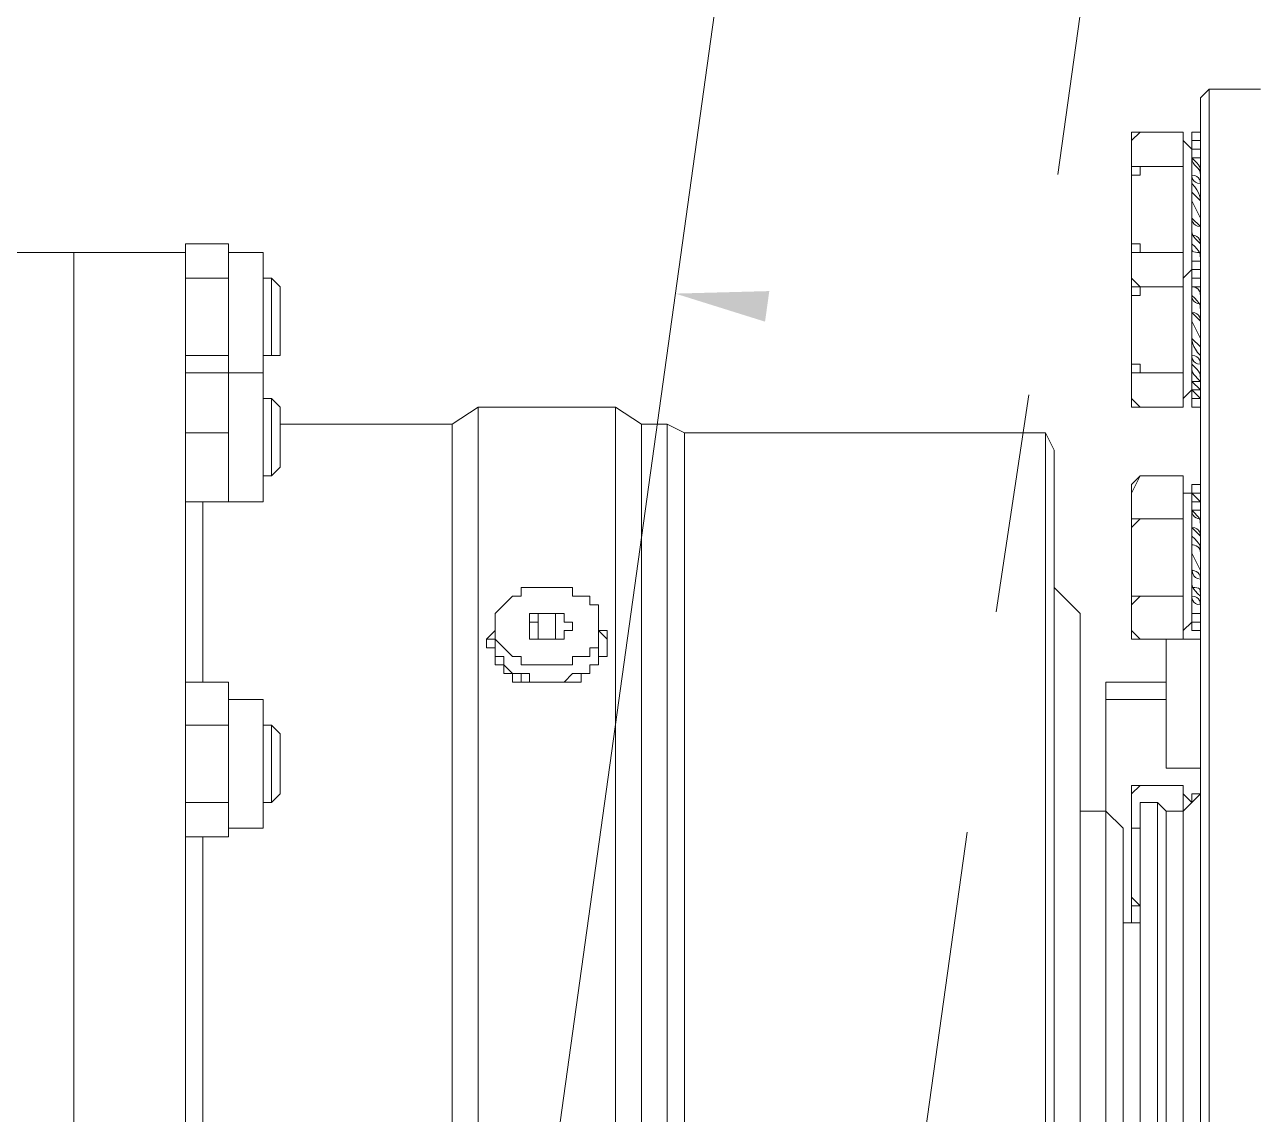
# Model space of a CAD drawing. Header units: millimetres. Extents: x 25083 to 52777, y 24772 to 45779.
# Drawn here: x 49482.3 to 49535.5, y 36172.7 to 36219.7 of the extents above; entities that cross this region are included whole.
import ezdxf

# ---------------------------------------------------------------- set-up
doc = ezdxf.new("R2010")
doc.units = ezdxf.units.MM
doc.layers.add('小车', color=7, linetype='Continuous')
doc.styles.add('标准', font='', dxfattribs={"width": 0.667})
doc.styles.get('标准').set_extended_font_data('FangSong_GB2312')
doc.dimstyles.new('标准', dxfattribs={"dimtxt": 35, "dimasz": 4, "dimexe": 2, "dimexo": 0, "dimtad": 1, "dimdec": 1, "dimzin": 9, "dimdsep": 46, "dimtxsty": '标准', "dimcen": 0, "dimdle": 6, "dimazin": 2, "dimtfac": 1, "dimtdec": 1, "dimtmove": 0, "dimatfit": 3, "dimfxl": 1, "dimtolj": 1, "dimtzin": 0, "dimarcsym": 0})

# ---------------------------------------------------------------- blocks, each defined once
blk = doc.blocks.new('zw$D2F4')
at = {"color": 7, "lineweight": 5}
for points in [[(643.565, 336.451), (643.194, 336.08)], [(643.565, 336.451), (645.793, 336.451)], [(643.565, 336.451), (643.565, 239.155)], [(643.194, 336.08), (643.194, 239.527)], [(640.223, 334.223), (640.594, 334.594)], [(640.223, 333.852), (640.223, 334.594), (640.594, 334.594)], [(640.594, 334.594), (642.451, 334.594)], [(642.451, 322.711), (642.451, 334.594)], [(642.822, 322.711), (642.822, 334.594)], [(643.194, 334.594), (643.194, 334.223)], [(643.194, 334.594), (643.194, 334.223)], [(640.223, 334.223), (640.223, 323.082)], [(642.822, 333.852), (642.451, 334.223)], [(642.822, 334.223), (642.822, 333.852), (643.194, 333.852)], [(642.822, 334.223), (643.194, 334.223)], [(642.822, 334.223), (643.194, 334.223)], [(642.822, 334.223), (642.822, 333.852), (643.194, 333.852)], [(640.594, 333.109), (640.223, 333.109), (640.223, 333.852)], [(642.822, 333.852), (642.822, 333.48)], [(642.822, 333.852), (642.822, 333.48), (643.194, 333.48)], [(642.822, 333.852), (642.822, 333.48), (643.194, 333.48)], [(640.223, 331.252), (640.223, 332.738), (640.594, 332.738), (640.594, 333.109)], [(640.594, 333.109), (642.451, 333.109)], [(642.822, 333.48), (642.822, 333.109)], [(642.822, 332.366), (642.822, 331.995)], [(642.822, 331.624), (643.194, 330.881)], [(642.822, 331.624), (643.194, 330.881)], [(642.822, 331.624), (642.822, 331.252)], [(643.194, 331.624), (643.194, 331.252)], [(640.594, 329.395), (640.594, 329.767), (640.223, 329.767), (640.223, 331.252)], [(642.822, 331.252), (642.822, 330.881)], [(643.194, 331.252), (643.194, 330.881)], [(642.822, 330.51), (642.822, 330.138)], [(643.194, 330.138), (643.194, 330.51)], [(643.194, 330.51), (643.194, 330.138)], [(601.23, 329.767), (599.373, 329.767)], [(599.373, 329.395), (599.373, 329.767)], [(599.373, 329.767), (599.373, 329.024)], [(601.23, 329.395), (601.23, 329.767)], [(601.23, 329.767), (601.23, 329.024)], [(599.373, 329.395), (590.089, 329.395)], [(594.546, 329.395), (594.546, 246.211)], [(599.373, 246.211), (599.373, 329.395)], [(602.716, 329.395), (601.23, 329.395)], [(601.23, 329.395), (601.23, 318.626)], [(602.716, 318.626), (602.716, 329.395)], [(640.223, 328.653), (640.223, 329.395), (640.594, 329.395)], [(640.594, 329.395), (642.451, 329.395)], [(642.822, 329.395), (642.822, 329.024), (643.194, 329.024), (643.194, 328.653)], [(643.194, 329.024), (643.194, 329.395)], [(599.373, 329.024), (599.373, 328.281)], [(601.23, 329.024), (601.23, 328.281)], [(642.822, 329.024), (643.194, 329.024), (643.194, 328.653)], [(643.194, 328.653), (643.194, 329.024)], [(601.23, 328.281), (599.373, 328.281)], [(599.373, 328.281), (599.373, 326.425)], [(601.23, 328.281), (601.23, 326.425)], [(602.716, 328.281), (603.087, 328.281)], [(603.458, 327.91), (603.087, 328.281)], [(603.087, 324.939), (603.087, 328.281)], [(640.223, 328.281), (640.223, 328.653)], [(640.223, 328.281), (640.594, 327.91)], [(640.594, 327.91), (640.223, 327.91), (640.223, 328.281)], [(642.822, 328.653), (642.451, 328.281)], [(642.822, 328.653), (643.194, 328.653), (643.194, 328.281)], [(642.822, 328.653), (643.194, 328.653), (643.194, 328.281)], [(642.822, 328.281), (643.194, 328.281)], [(642.822, 328.281), (642.822, 327.91)], [(642.822, 328.281), (643.194, 328.281)], [(643.194, 328.281), (643.194, 328.653)], [(603.458, 324.939), (603.458, 327.91)], [(640.594, 327.91), (640.223, 327.91)], [(640.223, 326.053), (640.223, 327.539), (640.594, 327.539), (640.594, 327.91)], [(640.594, 327.91), (642.451, 327.91)], [(640.594, 327.91), (642.451, 327.91)], [(643.194, 327.167), (643.194, 326.796)], [(599.373, 326.425), (599.373, 324.939)], [(601.23, 326.425), (601.23, 324.939)], [(640.594, 324.196), (640.594, 324.568), (640.223, 324.568), (640.223, 326.053)], [(642.822, 326.425), (643.194, 325.682)], [(642.822, 326.425), (643.194, 325.682)], [(642.822, 326.425), (642.822, 326.053)], [(642.822, 326.053), (642.822, 325.682)], [(643.194, 326.425), (643.194, 326.053)], [(643.194, 326.053), (643.194, 325.682)], [(643.194, 324.939), (643.194, 325.31)], [(601.23, 324.939), (599.373, 324.939)], [(599.373, 324.939), (599.373, 324.196)], [(601.23, 324.939), (601.23, 324.196)], [(602.716, 324.939), (603.087, 324.939)], [(603.458, 324.939), (603.087, 324.939)], [(601.23, 324.196), (599.373, 324.196)], [(599.373, 324.196), (599.373, 322.711)], [(602.716, 324.196), (601.23, 324.196)], [(601.23, 324.196), (601.23, 322.711)], [(601.23, 324.196), (601.23, 323.825)], [(640.223, 323.454), (640.223, 324.196), (640.594, 324.196)], [(640.594, 324.196), (642.451, 324.196)], [(643.194, 323.825), (643.194, 324.196)], [(601.23, 323.825), (601.23, 323.454)], [(640.223, 323.082), (640.223, 323.454)], [(642.822, 323.454), (642.451, 323.082)], [(642.822, 323.825), (643.194, 323.825), (643.194, 323.454)], [(642.822, 323.825), (643.194, 323.454)], [(642.822, 323.454), (643.194, 323.454), (643.194, 323.082)], [(642.822, 323.454), (643.194, 323.082)], [(602.716, 323.082), (603.087, 323.082)], [(603.458, 322.711), (603.087, 323.082)], [(603.087, 319.74), (603.087, 323.082)], [(640.223, 323.082), (640.594, 322.711)], [(640.594, 322.711), (640.223, 322.711), (640.223, 323.082)], [(642.822, 323.082), (643.194, 323.082)], [(642.822, 323.082), (642.822, 322.711)], [(642.822, 323.082), (642.822, 322.711)], [(642.822, 323.082), (643.194, 323.082)], [(599.373, 322.711), (599.373, 321.597)], [(601.23, 322.711), (601.23, 321.597)], [(603.458, 320.111), (603.458, 322.711)], [(610.886, 321.968), (612, 322.711)], [(617.941, 322.711), (612, 322.711)], [(612, 322.711), (612, 252.895)], [(619.055, 321.968), (617.941, 322.711)], [(617.941, 252.895), (617.941, 322.711)], [(640.594, 322.711), (642.451, 322.711)], [(610.886, 321.968), (603.458, 321.968)], [(610.886, 253.267), (610.886, 321.968)], [(620.17, 321.968), (619.055, 321.968)], [(619.055, 321.968), (619.055, 253.267)], [(620.912, 321.597), (620.17, 321.968)], [(620.17, 253.267), (620.17, 321.968)], [(601.23, 321.597), (599.373, 321.597)], [(599.373, 321.597), (599.373, 320.111)], [(601.23, 321.597), (601.23, 320.111)], [(636.509, 321.597), (620.912, 321.597)], [(620.912, 321.597), (620.912, 254.01)], [(636.881, 320.854), (636.509, 321.597)], [(636.509, 254.01), (636.509, 321.597)], [(636.881, 254.752), (636.881, 320.854)], [(599.373, 320.111), (599.373, 318.626)], [(601.23, 320.111), (601.23, 318.626)], [(602.716, 319.74), (603.087, 319.74)], [(603.458, 320.111), (603.087, 319.74)], [(640.223, 318.997), (640.594, 319.74)], [(640.223, 318.626), (640.223, 319.369), (640.594, 319.74)], [(640.594, 319.74), (642.451, 319.74)], [(642.451, 312.684), (642.451, 319.74)], [(642.822, 313.056), (642.822, 319.369)], [(642.822, 319.369), (642.822, 318.997), (643.194, 318.997)], [(642.822, 319.369), (642.822, 318.997)], [(642.822, 319.369), (643.194, 319.369), (643.194, 318.997)], [(643.194, 319.369), (643.194, 318.997)], [(601.23, 318.626), (599.373, 318.626)], [(601.23, 318.626), (599.373, 318.626)], [(600.116, 318.626), (600.116, 310.827)], [(602.716, 318.626), (601.23, 318.626)], [(640.223, 318.997), (640.223, 313.056)], [(640.594, 317.883), (640.223, 317.883), (640.223, 318.626)], [(642.822, 318.997), (642.451, 318.997)], [(642.822, 318.997), (643.194, 318.626)], [(642.822, 318.997), (643.194, 318.997), (643.194, 318.626)], [(642.822, 318.626), (642.822, 318.255), (643.194, 318.255)], [(642.822, 318.626), (643.194, 318.626), (643.194, 318.255)], [(640.223, 316.027), (640.223, 317.512), (640.594, 317.883)], [(640.594, 317.883), (642.451, 317.883)], [(642.822, 317.883), (642.822, 317.512)], [(642.822, 317.883), (642.822, 317.512)], [(643.194, 317.883), (643.194, 317.512)], [(642.822, 317.141), (642.822, 316.769)], [(640.594, 314.541), (640.223, 314.541), (640.223, 316.027)], [(642.822, 316.398), (643.194, 315.655)], [(642.822, 316.398), (643.194, 315.655)], [(642.822, 316.398), (642.822, 316.027)], [(642.822, 316.027), (642.822, 315.655)], [(643.194, 316.398), (643.194, 316.027)], [(612.742, 313.056), (612.742, 313.798), (613.485, 314.541), (613.856, 314.541), (613.856, 314.912), (614.97, 314.912)], [(614.97, 314.912), (616.085, 314.912), (616.085, 314.541), (616.827, 314.541), (616.827, 314.17), (617.199, 314.17), (617.199, 313.056)], [(637.995, 313.798), (636.881, 314.912)], [(643.194, 314.541), (643.194, 314.912)], [(640.223, 313.427), (640.223, 314.17), (640.594, 314.541)], [(640.594, 314.541), (642.451, 314.541)], [(642.822, 314.17), (642.822, 313.798), (643.194, 313.798)], [(642.822, 314.17), (642.822, 313.798), (643.194, 313.798)], [(614.599, 313.798), (614.599, 313.427), (614.228, 313.427), (614.228, 313.056)], [(614.599, 313.798), (614.228, 313.798), (614.228, 313.056)], [(614.599, 312.684), (614.599, 313.798)], [(614.97, 313.798), (614.599, 313.798)], [(614.97, 313.798), (614.599, 313.798)], [(615.342, 313.798), (614.97, 313.798)], [(615.342, 313.798), (614.97, 313.798)], [(615.342, 312.684), (615.342, 313.798)], [(616.085, 313.056), (616.085, 313.427), (615.713, 313.427), (615.713, 313.798), (615.342, 313.798)], [(616.085, 313.056), (616.085, 313.427), (615.713, 313.427), (615.713, 313.798), (615.342, 313.798)], [(637.995, 261.808), (637.995, 313.798)], [(640.223, 313.056), (640.223, 313.427)], [(642.822, 313.427), (642.451, 313.056)], [(642.822, 313.798), (642.822, 313.427), (643.194, 313.427)], [(642.822, 313.798), (642.822, 313.427), (643.194, 313.427)], [(642.822, 313.427), (642.822, 313.056), (643.194, 313.056)], [(642.822, 313.427), (642.822, 313.056)], [(642.822, 313.427), (642.822, 313.056), (643.194, 313.056)], [(643.194, 313.427), (643.194, 313.056)], [(612.371, 312.684), (612.742, 313.056)], [(612.371, 312.684), (612.742, 312.684), (612.742, 313.056)], [(612.742, 313.056), (612.742, 312.684)], [(614.97, 311.57), (613.856, 311.57), (613.856, 311.942), (613.485, 311.942), (613.114, 312.313), (612.742, 312.684), (612.742, 313.056)], [(614.228, 313.056), (614.228, 312.684), (614.599, 312.684)], [(614.228, 313.056), (614.228, 312.684), (614.599, 312.684)], [(617.199, 313.056), (617.199, 312.313), (616.827, 312.313), (616.827, 311.942), (616.456, 311.942), (616.085, 311.942), (616.085, 311.57), (614.97, 311.57)], [(615.342, 312.684), (615.713, 312.684), (615.713, 313.056), (616.085, 313.056)], [(615.342, 312.684), (615.713, 312.684), (615.713, 313.056), (616.085, 313.056)], [(617.199, 313.056), (617.199, 312.684)], [(617.199, 313.056), (617.57, 312.684)], [(617.199, 313.056), (617.57, 313.056), (617.57, 312.684)], [(640.223, 313.056), (640.594, 312.684)], [(640.594, 312.684), (640.223, 312.684), (640.223, 313.056)], [(614.97, 310.827), (613.485, 310.827), (613.485, 311.199), (613.114, 311.199), (613.114, 311.57), (612.742, 311.57), (612.742, 312.313), (612.371, 312.313), (612.371, 312.684)], [(612.742, 312.313), (612.742, 311.942), (613.114, 311.942), (613.114, 311.57), (613.485, 311.199), (613.856, 311.199), (614.228, 311.199), (614.228, 310.827), (614.97, 310.827)], [(614.599, 312.684), (615.342, 312.684)], [(614.599, 312.684), (614.97, 312.684)], [(614.599, 312.684), (614.97, 312.684)], [(617.57, 312.684), (617.57, 311.942), (617.199, 311.942), (617.199, 311.57), (616.827, 311.57), (616.827, 311.199), (616.456, 311.199), (616.456, 310.827), (614.97, 310.827)], [(614.97, 312.684), (615.342, 312.684)], [(614.97, 312.684), (615.342, 312.684)], [(614.97, 310.827), (615.713, 310.827), (616.085, 311.199), (616.827, 311.199), (616.827, 311.57), (617.199, 311.57), (617.199, 312.313)], [(640.594, 312.684), (642.451, 312.684)], [(641.708, 312.684), (643.194, 312.684)], [(641.708, 312.684), (641.708, 307.114)], [(612.742, 311.942), (612.742, 311.57), (613.114, 311.57), (613.114, 311.199), (613.856, 311.199), (613.856, 310.827), (614.97, 310.827)], [(614.97, 310.827), (616.456, 310.827), (616.456, 311.199), (616.827, 311.199), (616.827, 311.57), (617.199, 311.57), (617.199, 311.942)], [(601.23, 310.827), (599.373, 310.827)], [(599.373, 310.085), (599.373, 310.827)], [(599.373, 310.827), (599.373, 309.713)], [(601.23, 310.085), (601.23, 310.827)], [(601.23, 310.827), (601.23, 309.713)], [(641.708, 310.827), (639.109, 310.827)], [(639.109, 270.349), (639.109, 310.827)], [(602.716, 310.085), (601.23, 310.085)], [(601.23, 310.085), (601.23, 304.514)], [(602.716, 304.514), (602.716, 310.085)], [(641.708, 310.085), (639.109, 310.085)], [(599.373, 309.713), (599.373, 308.971)], [(601.23, 309.713), (601.23, 308.971)], [(601.23, 308.971), (599.373, 308.971)], [(599.373, 308.971), (599.373, 307.485)], [(601.23, 308.971), (601.23, 307.485)], [(602.716, 308.971), (603.087, 308.971)], [(603.458, 308.599), (603.087, 308.971)], [(603.087, 305.628), (603.087, 308.971)], [(603.458, 306), (603.458, 308.599)], [(599.373, 307.485), (599.373, 305.628)], [(601.23, 307.485), (601.23, 305.628)], [(641.708, 307.114), (643.194, 307.114)], [(640.223, 306), (640.594, 306.371)], [(640.223, 305.628), (640.223, 306.371), (640.594, 306.371)], [(640.594, 306.371), (642.451, 306.371)], [(642.451, 306.371), (642.451, 305.257)], [(603.458, 306), (603.087, 305.628)], [(640.223, 306), (640.223, 300.429)], [(642.451, 305.257), (643.194, 306)], [(642.822, 305.628), (642.451, 306)], [(642.822, 306), (642.822, 305.628)], [(642.822, 306), (643.194, 306)], [(642.822, 306), (642.822, 305.628)], [(642.822, 306), (643.194, 306)], [(601.23, 305.628), (599.373, 305.628)], [(599.373, 305.628), (599.373, 304.886)], [(601.23, 305.628), (601.23, 304.886)], [(602.716, 305.628), (603.087, 305.628)], [(640.594, 304.514), (640.223, 304.514), (640.223, 305.628)], [(641.337, 305.628), (640.594, 305.628)], [(640.594, 305.628), (640.594, 291.145)], [(641.337, 291.145), (641.337, 305.628)], [(641.708, 305.257), (641.337, 305.628)], [(599.373, 304.886), (599.373, 304.514)], [(601.23, 304.886), (601.23, 304.514)], [(639.109, 305.257), (637.995, 305.257)], [(639.852, 304.514), (639.109, 305.257)], [(641.708, 291.145), (641.708, 305.257)], [(642.451, 305.257), (642.451, 291.145)], [(599.373, 304.514), (599.373, 304.143)], [(599.373, 304.514), (599.373, 304.143)], [(602.716, 304.514), (601.23, 304.514)], [(601.23, 304.514), (601.23, 304.143)], [(601.23, 304.514), (601.23, 304.143)], [(639.852, 271.092), (639.852, 304.514)], [(640.223, 303.029), (640.223, 304.514), (640.594, 304.514)], [(601.23, 304.143), (599.373, 304.143)], [(600.116, 304.143), (600.116, 291.145)], [(640.594, 301.172), (640.223, 301.543), (640.223, 303.029)], [(640.223, 300.429), (640.223, 301.172), (640.594, 301.172)], [(639.852, 300.429), (640.594, 300.429)], [(639.852, 300.429), (639.852, 275.177)]]:
    blk.add_lwpolyline(points, dxfattribs=at)
for points in [[(640.966, 358.733), (640.966, 339.422), (656.934, 323.454), (676.245, 323.454)], [(643.194, 334.594), (642.822, 334.594), (642.822, 334.594), (642.822, 334.594)], [(643.194, 334.594), (643.194, 334.594), (643.194, 334.594), (642.822, 334.594)], [(642.822, 334.594), (642.822, 334.594), (642.822, 334.594), (642.822, 334.594)], [(643.194, 334.594), (642.822, 334.594), (642.822, 334.594), (642.822, 334.594)], [(643.194, 334.594), (643.194, 334.594), (643.194, 334.594), (643.194, 334.594)], [(643.194, 334.594), (643.194, 334.594), (643.194, 334.594), (643.194, 334.594)], [(642.822, 334.223), (642.822, 334.223), (642.822, 334.223), (642.822, 334.223)], [(642.822, 334.223), (642.822, 334.223), (642.822, 334.223), (642.822, 334.223)], [(642.822, 334.223), (642.822, 334.223), (642.822, 334.223), (642.822, 334.223)], [(642.822, 334.223), (642.822, 334.223), (642.822, 334.223), (642.822, 334.223)], [(643.194, 334.223), (643.194, 334.223), (643.194, 334.223), (643.194, 334.223)], [(643.194, 334.223), (643.194, 334.223), (643.194, 334.223), (643.194, 334.223)], [(642.822, 333.48), (642.822, 333.48), (642.822, 333.852), (642.822, 333.852)], [(642.822, 333.852), (642.822, 333.852), (642.822, 333.852), (642.822, 333.852)], [(643.194, 333.852), (643.194, 333.852), (643.194, 333.48), (643.194, 333.48)], [(643.194, 333.852), (643.194, 333.852), (643.194, 333.852), (643.194, 333.852)], [(643.194, 332.738), (643.194, 333.109), (643.194, 333.109), (642.822, 333.48)], [(643.194, 332.738), (643.194, 333.109), (642.822, 333.109), (642.822, 333.48)], [(642.822, 333.48), (642.822, 333.48), (642.822, 333.48), (642.822, 333.48)], [(642.822, 333.48), (642.822, 333.48), (642.822, 333.48), (642.822, 333.48)], [(642.822, 333.48), (642.822, 333.48), (642.822, 333.48), (642.822, 333.48)], [(643.194, 333.48), (643.194, 333.48), (643.194, 333.48), (643.194, 333.48)], [(643.194, 333.48), (643.194, 333.48), (643.194, 333.48), (643.194, 333.48)], [(643.194, 332.366), (643.194, 332.366), (643.194, 332.738), (642.822, 332.738)], [(643.194, 332.366), (642.822, 332.366), (642.822, 332.738), (642.822, 332.738)], [(642.822, 332.366), (642.822, 332.738), (642.822, 332.738), (642.822, 332.738)], [(642.822, 332.738), (642.822, 332.738), (642.822, 332.738), (642.822, 332.738)], [(643.194, 332.738), (643.194, 332.738), (643.194, 332.738), (643.194, 332.366)], [(643.194, 331.624), (643.194, 331.624), (643.194, 331.995), (642.822, 332.366)], [(642.822, 331.995), (642.822, 331.995), (642.822, 331.995), (642.822, 332.366)], [(642.822, 332.366), (642.822, 332.366), (642.822, 332.366), (642.822, 332.366)], [(643.194, 331.624), (643.194, 331.624), (642.822, 331.995), (642.822, 331.995)], [(643.194, 332.366), (643.194, 332.366), (643.194, 332.366), (643.194, 332.366)], [(643.194, 332.366), (643.194, 332.366), (643.194, 332.366), (643.194, 332.366)], [(643.194, 332.366), (643.194, 332.366), (643.194, 332.366), (643.194, 332.366)], [(642.822, 330.881), (642.822, 330.881), (643.194, 330.51), (643.194, 330.51)], [(642.822, 330.881), (642.822, 330.881), (642.822, 330.51), (643.194, 330.51)], [(642.822, 330.51), (642.822, 330.51), (642.822, 330.51), (642.822, 330.51)], [(642.822, 330.51), (642.822, 330.138), (642.822, 330.138), (643.194, 329.767)], [(643.194, 330.51), (643.194, 330.51), (643.194, 330.51), (643.194, 330.138)], [(642.822, 330.138), (642.822, 330.138), (642.822, 330.138), (642.822, 330.138)], [(642.822, 330.138), (642.822, 330.138), (642.822, 330.138), (642.822, 330.138)], [(642.822, 330.138), (643.194, 330.138), (643.194, 329.767), (643.194, 329.767)], [(642.822, 329.767), (642.822, 329.767), (642.822, 329.767), (642.822, 330.138)], [(642.822, 329.767), (642.822, 329.395), (642.822, 329.395), (643.194, 329.395)], [(642.822, 329.767), (643.194, 329.395), (643.194, 329.395), (643.194, 329.024)], [(643.194, 330.138), (643.194, 329.767), (643.194, 329.767), (643.194, 329.767)], [(643.194, 330.138), (643.194, 330.138), (643.194, 330.138), (643.194, 330.138)], [(643.194, 329.767), (643.194, 329.767), (643.194, 329.767), (643.194, 329.767)], [(642.822, 329.395), (642.822, 329.024), (642.822, 329.024), (642.822, 329.024)], [(643.194, 329.395), (643.194, 329.395), (643.194, 329.395), (643.194, 329.024)], [(642.822, 328.653), (642.822, 329.024), (642.822, 329.024), (642.822, 329.024)], [(642.822, 329.024), (642.822, 329.024), (642.822, 329.024), (642.822, 329.024)], [(643.194, 329.024), (643.194, 329.024), (643.194, 329.024), (643.194, 328.653)], [(643.194, 329.024), (643.194, 329.024), (643.194, 329.024), (643.194, 329.024)], [(642.822, 328.653), (642.822, 328.653), (642.822, 328.653), (642.822, 328.653)], [(642.822, 328.281), (642.822, 328.281), (642.822, 328.281), (642.822, 328.281)], [(642.822, 328.281), (642.822, 328.281), (642.822, 328.281), (642.822, 328.281)], [(642.822, 328.281), (642.822, 328.281), (642.822, 328.281), (643.194, 328.281)], [(643.194, 328.653), (643.194, 328.653), (643.194, 328.653), (643.194, 328.653)], [(643.194, 328.281), (643.194, 328.281), (643.194, 328.281), (643.194, 328.281)], [(643.194, 328.281), (643.194, 328.281), (643.194, 328.281), (643.194, 328.281)], [(643.194, 328.281), (643.194, 328.281), (643.194, 328.281), (643.194, 328.281)], [(643.194, 328.281), (643.194, 328.281), (643.194, 328.281), (643.194, 328.281)], [(643.194, 328.281), (643.194, 328.281), (643.194, 327.91), (643.194, 327.91)], [(640.594, 327.91), (640.594, 327.91), (640.594, 327.91), (640.594, 327.91)], [(643.194, 327.539), (643.194, 327.539), (643.194, 327.91), (642.822, 327.91)], [(643.194, 327.539), (643.194, 327.91), (642.822, 327.91), (642.822, 327.91)], [(642.822, 327.91), (642.822, 327.91), (643.194, 327.91), (643.194, 327.91)], [(642.822, 327.91), (642.822, 327.91), (643.194, 327.91), (643.194, 327.91)], [(642.822, 327.91), (642.822, 327.91), (642.822, 327.91), (642.822, 327.91)], [(642.822, 327.91), (642.822, 327.91), (642.822, 327.91), (643.194, 327.91)], [(643.194, 327.91), (643.194, 327.91), (643.194, 327.91), (643.194, 327.91)], [(643.194, 327.91), (643.194, 327.91), (643.194, 327.91), (643.194, 327.91)], [(643.194, 326.796), (643.194, 327.167), (643.194, 327.167), (642.822, 327.539)], [(643.194, 327.167), (642.822, 327.167), (642.822, 327.539), (642.822, 327.539)], [(642.822, 327.167), (642.822, 327.167), (642.822, 327.539), (642.822, 327.539)], [(642.822, 327.539), (642.822, 327.539), (642.822, 327.539), (642.822, 327.539)], [(642.822, 327.167), (642.822, 327.167), (642.822, 327.167), (642.822, 327.167)], [(643.194, 327.539), (643.194, 327.539), (643.194, 327.167), (643.194, 327.167)], [(643.194, 327.167), (643.194, 327.167), (643.194, 327.167), (643.194, 327.167)], [(643.194, 327.167), (643.194, 327.167), (643.194, 327.167), (643.194, 327.167)], [(643.194, 326.425), (643.194, 326.425), (642.822, 326.796), (642.822, 326.796)], [(643.194, 326.425), (643.194, 326.425), (643.194, 326.796), (642.822, 326.796)], [(642.822, 326.796), (642.822, 326.796), (642.822, 326.796), (642.822, 326.796)], [(643.194, 326.796), (643.194, 326.796), (643.194, 326.796), (643.194, 326.796)], [(642.822, 325.682), (642.822, 325.682), (643.194, 325.31), (643.194, 325.31)], [(642.822, 325.682), (642.822, 325.682), (642.822, 325.31), (643.194, 324.939)], [(643.194, 325.31), (643.194, 325.31), (643.194, 325.31), (643.194, 324.939)], [(642.822, 324.939), (642.822, 324.939), (642.822, 324.939), (642.822, 324.939)], [(642.822, 324.939), (642.822, 324.939), (642.822, 324.939), (642.822, 324.939)], [(642.822, 324.939), (642.822, 324.939), (642.822, 324.939), (642.822, 324.939)], [(642.822, 324.939), (642.822, 324.939), (642.822, 324.568), (643.194, 324.568)], [(642.822, 324.939), (643.194, 324.939), (643.194, 324.568), (643.194, 324.568)], [(642.822, 324.568), (642.822, 324.568), (642.822, 324.568), (642.822, 324.939)], [(642.822, 324.568), (642.822, 324.196), (642.822, 324.196), (643.194, 323.825)], [(642.822, 324.568), (643.194, 324.196), (643.194, 324.196), (643.194, 323.825)], [(643.194, 324.939), (643.194, 324.568), (643.194, 324.568), (643.194, 324.568)], [(643.194, 324.939), (643.194, 324.939), (643.194, 324.939), (643.194, 324.939)], [(643.194, 324.568), (643.194, 324.568), (643.194, 324.568), (643.194, 324.568)], [(601.23, 324.196), (601.23, 324.196), (601.23, 324.196), (601.23, 324.196)], [(601.23, 324.196), (601.23, 324.196), (601.23, 324.196), (601.23, 324.196)], [(642.822, 323.825), (642.822, 323.825), (642.822, 323.825), (642.822, 323.825)], [(642.822, 323.825), (642.822, 323.825), (642.822, 323.825), (642.822, 323.825)], [(642.822, 323.454), (642.822, 323.454), (642.822, 323.825), (642.822, 323.825)], [(642.822, 323.454), (642.822, 323.454), (642.822, 323.454), (642.822, 323.454)], [(643.194, 323.825), (643.194, 323.825), (643.194, 323.825), (643.194, 323.825)], [(643.194, 323.825), (643.194, 323.825), (643.194, 323.825), (643.194, 323.825)], [(643.194, 323.825), (643.194, 323.825), (643.194, 323.454), (643.194, 323.454)], [(643.194, 323.454), (643.194, 323.454), (643.194, 323.454), (643.194, 323.454)], [(642.822, 323.082), (642.822, 323.082), (642.822, 323.082), (642.822, 323.082)], [(642.822, 323.082), (642.822, 323.082), (642.822, 323.082), (642.822, 323.082)], [(643.194, 323.082), (643.194, 323.082), (643.194, 323.082), (643.194, 323.082)], [(643.194, 323.082), (643.194, 323.082), (643.194, 323.082), (643.194, 323.082)], [(643.194, 323.082), (643.194, 323.082), (643.194, 323.082), (643.194, 323.082)], [(643.194, 323.082), (643.194, 323.082), (643.194, 323.082), (643.194, 323.082)], [(642.822, 322.711), (642.822, 322.711), (642.822, 322.711), (643.194, 322.711)], [(642.822, 322.711), (642.822, 322.711), (643.194, 322.711), (643.194, 322.711)], [(642.822, 322.711), (642.822, 322.711), (643.194, 322.711), (643.194, 322.711)], [(642.822, 322.711), (642.822, 322.711), (642.822, 322.711), (642.822, 322.711)], [(642.822, 322.711), (642.822, 322.711), (642.822, 322.711), (643.194, 322.711)], [(643.194, 322.711), (643.194, 322.711), (643.194, 322.711), (643.194, 322.711)], [(643.194, 322.711), (643.194, 322.711), (643.194, 322.711), (643.194, 322.711)], [(643.194, 322.711), (643.194, 322.711), (643.194, 322.711), (643.194, 322.711)], [(642.822, 319.369), (642.822, 319.369), (642.822, 319.369), (642.822, 319.369)], [(642.822, 319.369), (642.822, 319.369), (642.822, 319.369), (642.822, 319.369)], [(643.194, 319.369), (642.822, 319.369), (642.822, 319.369), (642.822, 319.369)], [(643.194, 319.369), (643.194, 319.369), (643.194, 319.369), (642.822, 319.369)], [(642.822, 319.369), (642.822, 319.369), (642.822, 319.369), (642.822, 319.369)], [(643.194, 319.369), (642.822, 319.369), (642.822, 319.369), (642.822, 319.369)], [(643.194, 319.369), (643.194, 319.369), (643.194, 319.369), (643.194, 319.369)], [(643.194, 319.369), (643.194, 319.369), (643.194, 319.369), (643.194, 319.369)], [(642.822, 318.997), (642.822, 318.997), (642.822, 318.997), (642.822, 318.997)], [(642.822, 318.997), (642.822, 318.997), (642.822, 318.997), (642.822, 318.997)], [(642.822, 318.626), (642.822, 318.255), (642.822, 318.255), (642.822, 318.255)], [(642.822, 318.626), (642.822, 318.626), (642.822, 318.626), (642.822, 318.626)], [(642.822, 318.626), (642.822, 318.626), (642.822, 318.626), (642.822, 318.626)], [(642.822, 318.626), (642.822, 318.626), (642.822, 318.626), (642.822, 318.626)], [(643.194, 318.997), (643.194, 318.997), (643.194, 318.997), (643.194, 318.997)], [(643.194, 318.997), (643.194, 318.997), (643.194, 318.997), (643.194, 318.997)], [(643.194, 318.255), (643.194, 318.255), (643.194, 318.255), (643.194, 318.626)], [(643.194, 318.626), (643.194, 318.626), (643.194, 318.626), (643.194, 318.626)], [(643.194, 318.626), (643.194, 318.626), (643.194, 318.626), (643.194, 318.626)], [(643.194, 317.512), (643.194, 317.883), (643.194, 317.883), (642.822, 318.255)], [(643.194, 317.883), (643.194, 317.883), (642.822, 317.883), (642.822, 318.255)], [(642.822, 318.255), (642.822, 318.255), (642.822, 318.255), (642.822, 318.255)], [(643.194, 318.255), (643.194, 318.255), (643.194, 318.255), (643.194, 318.255)], [(642.822, 317.512), (642.822, 317.512), (642.822, 317.512), (642.822, 317.883)], [(642.822, 317.512), (642.822, 317.512), (642.822, 317.141), (642.822, 317.141)], [(643.194, 317.141), (643.194, 317.141), (643.194, 317.512), (642.822, 317.512)], [(643.194, 317.141), (642.822, 317.512), (642.822, 317.512), (642.822, 317.512)], [(642.822, 317.512), (642.822, 317.512), (642.822, 317.512), (642.822, 317.512)], [(643.194, 316.398), (643.194, 316.769), (643.194, 316.769), (642.822, 317.141)], [(642.822, 316.769), (642.822, 317.141), (642.822, 317.141), (642.822, 317.141)], [(643.194, 317.512), (643.194, 317.512), (643.194, 317.512), (643.194, 317.512)], [(643.194, 317.141), (643.194, 317.141), (643.194, 317.512), (643.194, 317.512)], [(643.194, 317.141), (643.194, 317.141), (643.194, 317.141), (643.194, 317.141)], [(643.194, 317.141), (643.194, 317.141), (643.194, 317.141), (643.194, 317.141)], [(643.194, 316.398), (643.194, 316.769), (642.822, 316.769), (642.822, 316.769)], [(642.822, 316.027), (642.822, 315.655), (642.822, 315.284), (643.194, 315.284)], [(642.822, 315.655), (642.822, 315.655), (643.194, 315.655), (643.194, 315.284)], [(642.822, 315.284), (642.822, 315.284), (642.822, 315.284), (642.822, 315.284)], [(642.822, 315.284), (642.822, 315.284), (642.822, 314.912), (642.822, 314.912)], [(642.822, 315.284), (642.822, 314.912), (642.822, 314.912), (642.822, 314.912)], [(642.822, 315.284), (642.822, 314.912), (642.822, 314.912), (643.194, 314.541)], [(642.822, 314.912), (643.194, 314.912), (643.194, 314.912), (643.194, 314.541)], [(642.822, 314.541), (642.822, 314.912), (642.822, 314.912), (642.822, 314.912)], [(643.194, 314.912), (643.194, 314.912), (643.194, 314.912), (643.194, 315.284)], [(643.194, 315.284), (643.194, 315.284), (643.194, 315.284), (643.194, 315.284)], [(643.194, 314.912), (643.194, 314.912), (643.194, 314.912), (643.194, 314.541)], [(642.822, 314.541), (642.822, 314.541), (642.822, 314.17), (643.194, 314.17)], [(642.822, 314.541), (643.194, 314.541), (643.194, 314.17), (643.194, 314.17)], [(643.194, 314.541), (643.194, 314.541), (643.194, 314.541), (643.194, 314.541)], [(642.822, 314.17), (642.822, 314.17), (642.822, 314.17), (642.822, 314.17)], [(642.822, 314.17), (642.822, 314.17), (642.822, 313.798), (642.822, 313.798)], [(643.194, 313.798), (643.194, 313.798), (643.194, 314.17), (643.194, 314.17)], [(643.194, 314.17), (643.194, 314.17), (643.194, 314.17), (643.194, 314.17)], [(642.822, 313.798), (642.822, 313.798), (642.822, 313.798), (642.822, 313.798)], [(642.822, 313.798), (642.822, 313.798), (642.822, 313.798), (642.822, 313.798)], [(642.822, 313.427), (642.822, 313.427), (642.822, 313.427), (642.822, 313.427)], [(642.822, 313.427), (642.822, 313.427), (642.822, 313.427), (642.822, 313.427)], [(643.194, 313.798), (643.194, 313.798), (643.194, 313.798), (643.194, 313.798)], [(643.194, 313.798), (643.194, 313.798), (643.194, 313.798), (643.194, 313.798)], [(643.194, 313.427), (643.194, 313.427), (643.194, 313.427), (643.194, 313.427)], [(643.194, 313.427), (643.194, 313.427), (643.194, 313.427), (643.194, 313.427)], [(642.822, 313.056), (642.822, 313.056), (642.822, 313.056), (643.194, 313.056)], [(642.822, 313.056), (642.822, 313.056), (643.194, 313.056), (643.194, 313.056)], [(642.822, 313.056), (642.822, 313.056), (643.194, 313.056), (643.194, 313.056)], [(642.822, 313.056), (642.822, 313.056), (642.822, 313.056), (642.822, 313.056)], [(642.822, 313.056), (642.822, 313.056), (642.822, 313.056), (643.194, 313.056)], [(643.194, 313.056), (643.194, 313.056), (643.194, 313.056), (643.194, 313.056)], [(643.194, 313.056), (643.194, 313.056), (643.194, 313.056), (643.194, 313.056)], [(643.194, 313.056), (643.194, 313.056), (643.194, 313.056), (643.194, 313.056)], [(643.194, 313.056), (643.194, 313.056), (643.194, 313.056), (643.194, 313.056)], [(643.194, 313.056), (643.194, 313.056), (643.194, 313.056), (643.194, 313.056)], [(612.371, 312.684), (612.371, 312.684), (612.371, 312.684), (612.371, 312.684)], [(612.371, 312.684), (612.371, 312.313), (612.371, 312.313), (612.371, 312.313)], [(612.742, 312.684), (612.742, 312.313), (612.742, 312.313), (612.742, 312.313)], [(617.199, 312.313), (617.199, 312.313), (617.199, 312.313), (617.199, 312.684)], [(617.57, 312.684), (617.57, 312.684), (617.57, 312.684), (617.57, 312.684)], [(617.57, 312.313), (617.57, 312.313), (617.57, 312.313), (617.57, 312.684)], [(642.822, 306), (642.822, 306), (642.822, 306), (642.822, 306)], [(642.822, 306), (642.822, 306), (642.822, 306), (642.822, 306)], [(643.194, 306), (642.822, 306), (642.822, 306), (642.822, 306)], [(643.194, 306), (643.194, 306), (643.194, 306), (642.822, 306)], [(642.822, 306), (642.822, 306), (642.822, 306), (642.822, 306)], [(643.194, 306), (642.822, 306), (642.822, 306), (642.822, 306)], [(643.194, 306), (643.194, 306), (643.194, 306), (643.194, 306)], [(643.194, 306), (643.194, 306), (643.194, 306), (643.194, 306)], [(641.708, 305.257), (641.708, 305.257), (641.708, 305.257), (642.08, 305.257)], [(642.08, 305.257), (642.08, 305.257), (642.08, 305.257), (642.451, 305.257)], [(599.373, 304.143), (599.373, 304.143), (599.373, 304.143), (599.373, 304.143)], [(601.23, 304.143), (601.23, 304.143), (601.23, 304.143), (601.23, 304.143)], [(640.223, 300.429), (640.223, 300.429), (640.223, 300.429), (640.223, 300.429)]]:
    blk.add_open_spline(points, degree=3, dxfattribs=at)
blk = doc.blocks.new('*D468')
at = {"layer": 'DEFPOINTS', "color": 0}
for p in [(36394.726, 116814.498), (36374.449, 116811.675), (36378.59, 116781.931)]:
    blk.add_point(p, dxfattribs=at)
at = {"layer": '小车', "color": 0, "lineweight": -2}
for p, q in [((36394.726, 116814.498), (36388.79, 116857.133)), ((36374.449, 116811.675), (36396.706, 116814.773)), ((36398.315, 116788.715), (36395.277, 116810.536)), ((36378.59, 116781.931), (36400.847, 116785.029))]:
    blk.add_line(p, q, dxfattribs=at)
at = {"layer": '小车', "color": 0}
for points in [[(36395.937, 116810.628), (36394.617, 116810.444), (36394.726, 116814.498)], [(36398.975, 116788.807), (36397.654, 116788.623), (36398.866, 116784.754)]]:
    blk.add_solid(points, dxfattribs=at)
at = {"layer": '小车', "color": 0, "insert": (36409.434, 116840.295), "char_height": 35, "attachment_point": 5, "rotation": 277.9254, "style": '标准'}
blk.add_mtext('\\A1;30', dxfattribs=at)
blk = doc.blocks.new('A$C1A4175F5')
at = {"layer": '小车', "color": 7, "lineweight": 0}
blk.add_lwpolyline([(229.857, 567.502), (686.91, 631.055)], dxfattribs=at)
at = {"layer": '小车', "color": 1, "lineweight": 0}
for points in [[(436.335, 612.017), (483.511, 618.597)], [(417.437, 609.357), (426.816, 610.757)], [(360.743, 601.518), (407.918, 608.098)]]:
    blk.add_lwpolyline(points, dxfattribs=at)
at = {"layer": '小车'}
dim = blk.add_aligned_dim(p1=(410.909, 592.677), p2=(406.768, 622.421), distance=-20.472, dimstyle='标准', dxfattribs=at)
dim.commit()
dim.dimension.update_dxf_attribs({"geometry": '*D468', "text_midpoint": (441.753, 651.042), "insert": (-35967.681, -116189.253)})

msp = doc.modelspace()

# ---------------------------------------------------------------- block references
msp.add_blockref('zw$D2F4', (48889.923, 35880.503))
at = {"layer": '小车', "ltscale": 10, "xscale": -1, "rotation": 270}
msp.add_blockref('A$C1A4175F5', (48914.945, 35776.933), dxfattribs=at)

doc.saveas('drawing.dxf')
